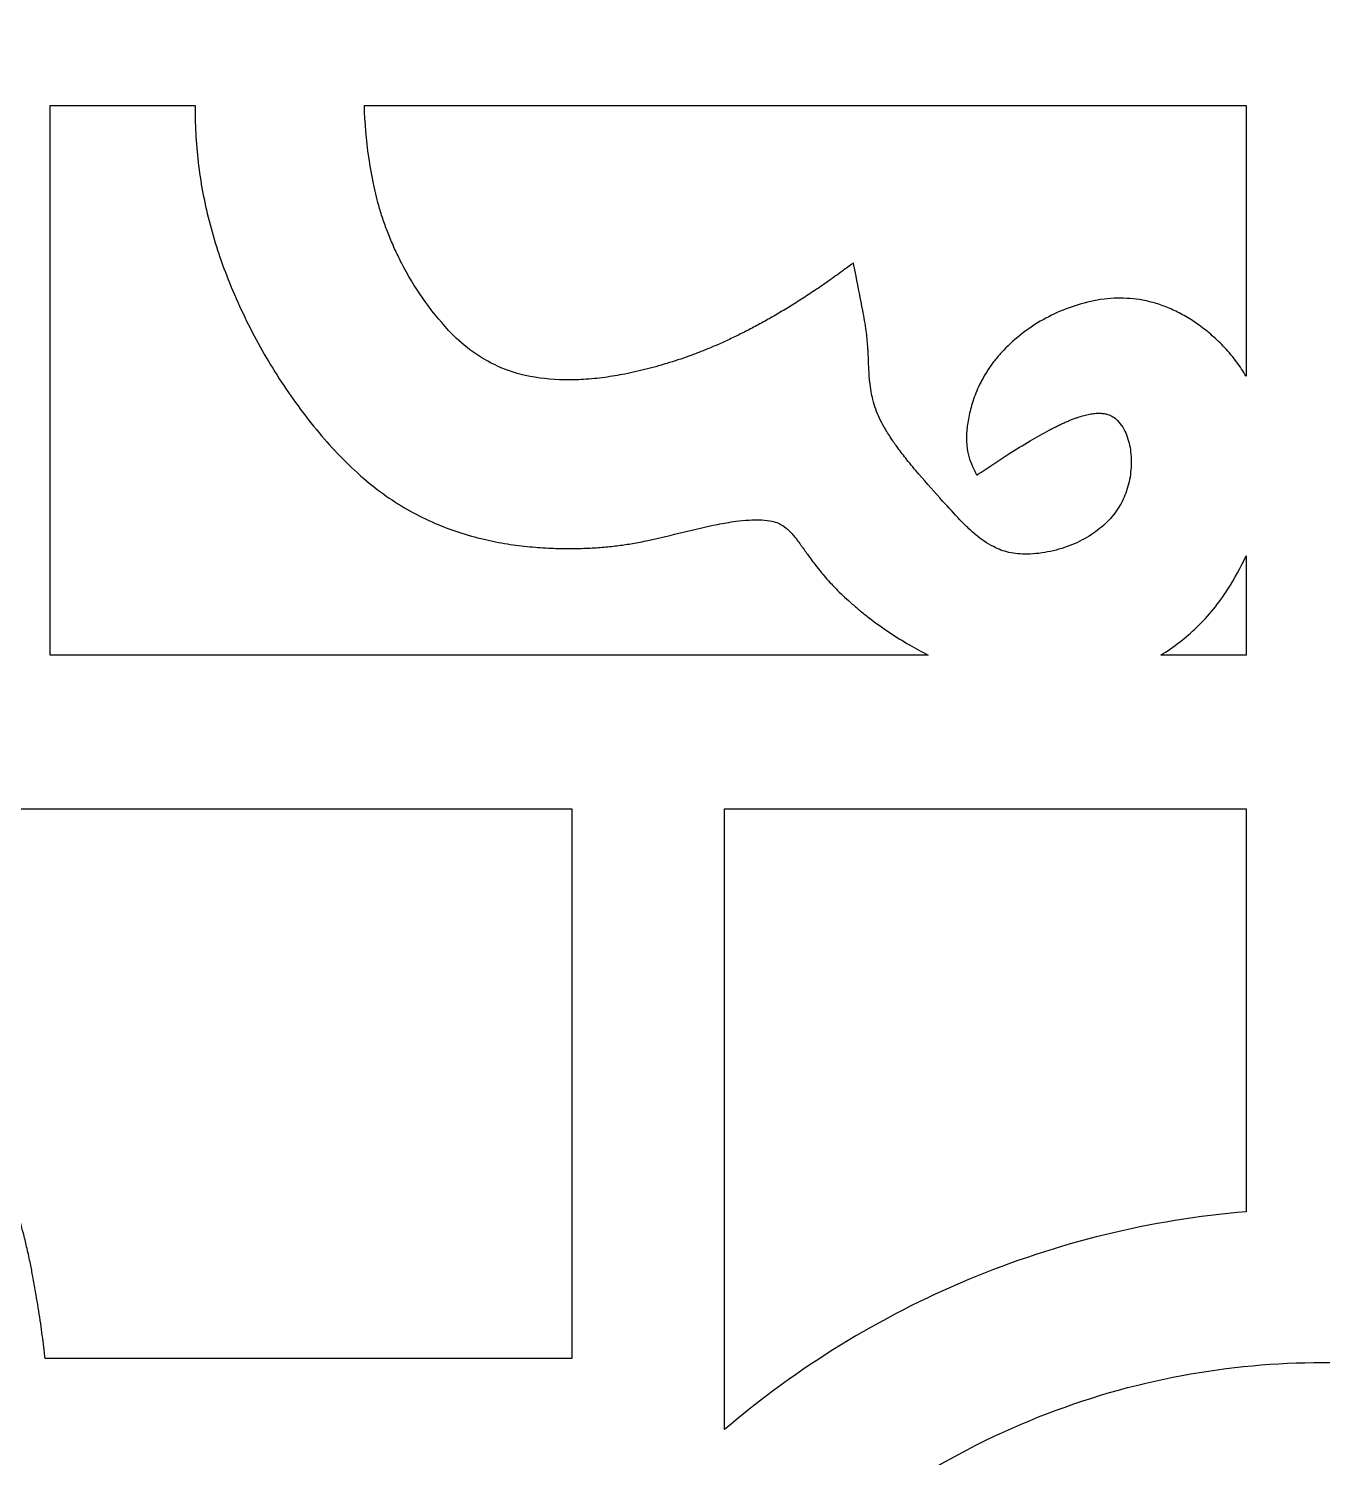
# Model space of a CAD drawing. Header units: centimetres. Extents: x -19.6 to -12.8, y -9 to 9.
# Drawn here: x -18.203 to -16.196, y -2.217 to 0 of the extents above; entities that cross this region are included whole.
import ezdxf

# ---------------------------------------------------------------- set-up
doc = ezdxf.new("R2010")
doc.units = ezdxf.units.CM
doc.header["$MEASUREMENT"] = 0
doc.layers.add('layer 1', color=7, linetype='Continuous')

msp = doc.modelspace()

# ---------------------------------------------------------------- linework, layer by layer
at = {"layer": 'layer 1', "color": 250, "lineweight": 30}
for points, knots in [([(-12.83818, 9.00077), (-12.83818, 3.00045), (-12.83818, -2.99988), (-12.83818, -9.00021), (-12.83818, -9.00021), (-15.07649, -9.00021), (-17.31483, -9.00021), (-19.55315, -9.00021), (-19.55315, -9.00021), (-19.55315, -2.99988), (-19.55315, 3.00045), (-19.55315, 9.00077), (-19.55315, 9.00077), (-17.31483, 9.00077), (-15.07649, 9.00077), (-12.83818, 9.00077)], [0, 0, 0, 0, 0.2, 0.2, 0.2, 0.2, 0.4, 0.4, 0.4, 0.4, 0.6, 0.6, 0.6, 0.6, 1, 1, 1, 1]), ([(-18.69062, -1.53242), (-18.6856, -1.53084), (-18.68049, -1.52942), (-18.67539, -1.52817), (-18.67539, -1.52817), (-18.6675, -1.52625), (-18.65953, -1.52474), (-18.6515, -1.52365), (-18.6515, -1.52365), (-18.64343, -1.52254), (-18.63532, -1.52185), (-18.62719, -1.52158), (-18.62719, -1.52158), (-18.61359, -1.52113), (-18.60001, -1.5218), (-18.58655, -1.52357), (-18.58655, -1.52357), (-18.56915, -1.52584), (-18.55189, -1.52919), (-18.53486, -1.53361), (-18.53486, -1.53361), (-18.49997, -1.54265), (-18.46606, -1.55505), (-18.43353, -1.57067), (-18.43353, -1.57067), (-18.40628, -1.58377), (-18.38072, -1.59998), (-18.35722, -1.61908), (-18.35722, -1.61908), (-18.33306, -1.63871), (-18.31162, -1.66134), (-18.29328, -1.68656), (-18.29328, -1.68656), (-18.27251, -1.71513), (-18.25507, -1.74585), (-18.24123, -1.7784), (-18.24123, -1.7784), (-18.23537, -1.79215), (-18.23005, -1.80614), (-18.22539, -1.82032), (-18.22539, -1.82032), (-18.21983, -1.83706), (-18.2149, -1.85399), (-18.21054, -1.87107), (-18.21054, -1.87107), (-18.2087, -1.87821), (-18.207, -1.88537), (-18.20535, -1.89255), (-18.20535, -1.89255), (-18.20353, -1.90051), (-18.20179, -1.90852), (-18.20016, -1.91653), (-18.20016, -1.91653), (-18.19881, -1.92309), (-18.19754, -1.92967), (-18.19629, -1.93626), (-18.19629, -1.93626), (-18.19481, -1.94406), (-18.19342, -1.95185), (-18.19208, -1.95966), (-18.19208, -1.95966), (-18.18991, -1.97292), (-18.18778, -1.98618), (-18.18564, -1.99942), (-18.18564, -1.99942), (-18.18467, -2.00579), (-18.18375, -2.01214), (-18.18287, -2.01852), (-18.18287, -2.01852), (-18.18205, -2.02451), (-18.18127, -2.03052), (-18.18052, -2.03656), (-18.18052, -2.03656), (-18.17977, -2.0424), (-18.1791, -2.04823), (-18.17843, -2.05409), (-18.17843, -2.05409), (-18.17811, -2.05712), (-18.17778, -2.06017), (-18.17747, -2.06321), (-18.17747, -2.06321), (-17.90507, -2.06321), (-17.63272, -2.06321), (-17.36035, -2.06321), (-17.36035, -2.06321), (-17.36035, -1.77897), (-17.36035, -1.49473), (-17.36035, -1.21048), (-17.36035, -1.21048), (-17.70463, -1.21048), (-18.04893, -1.21048), (-18.39319, -1.21048), (-18.39319, -1.21048), (-18.39746, -1.21048), (-18.40169, -1.21048), (-18.40591, -1.21048), (-18.40591, -1.21048), (-18.40611, -1.21048), (-18.4063, -1.21048), (-18.40651, -1.21048), (-18.40651, -1.21048), (-18.40651, -1.21029), (-18.40651, -1.21008), (-18.40651, -1.20989), (-18.40651, -1.20989), (-18.40651, -1.20562), (-18.40651, -1.20137), (-18.40651, -1.1971), (-18.40651, -1.1971), (-18.40651, -1.18338), (-18.40651, -1.16965), (-18.40651, -1.15594), (-18.40651, -1.15594), (-18.40651, -1.09902), (-18.40651, -1.04209), (-18.40651, -0.98518), (-18.40651, -0.98518), (-18.40651, -0.69647), (-18.40651, -0.40776), (-18.40651, -0.11905), (-18.40651, -0.11905), (-18.67621, -0.11905), (-18.94589, -0.11905), (-19.21557, -0.11905), (-19.21557, -0.11905), (-19.21557, -0.41803), (-19.21557, -0.71703), (-19.21557, -1.01601), (-19.21557, -1.01601), (-19.21331, -1.01627), (-19.21106, -1.01651), (-19.20879, -1.01676), (-19.20879, -1.01676), (-19.20298, -1.01741), (-19.19718, -1.01812), (-19.19137, -1.01886), (-19.19137, -1.01886), (-19.18541, -1.0196), (-19.17942, -1.02042), (-19.17345, -1.02124), (-19.17345, -1.02124), (-19.16717, -1.02212), (-19.16093, -1.02302), (-19.15466, -1.02399), (-19.15466, -1.02399), (-19.14148, -1.02613), (-19.12832, -1.02831), (-19.11515, -1.03045), (-19.11515, -1.03045), (-19.10734, -1.03182), (-19.09957, -1.03324), (-19.09177, -1.03473), (-19.09177, -1.03473), (-19.08522, -1.03597), (-19.07866, -1.03728), (-19.07216, -1.03863), (-19.07216, -1.03863), (-19.06418, -1.04028), (-19.05627, -1.04201), (-19.04834, -1.04385), (-19.04834, -1.04385), (-19.0412, -1.0455), (-19.0341, -1.04725), (-19.02701, -1.04907), (-19.02701, -1.04907), (-19.01004, -1.05347), (-18.99321, -1.05846), (-18.9766, -1.06403), (-18.9766, -1.06403), (-18.96249, -1.06875), (-18.94862, -1.07407), (-18.93496, -1.07997), (-18.93496, -1.07997), (-18.90264, -1.09392), (-18.8721, -1.11147), (-18.84372, -1.13238), (-18.84372, -1.13238), (-18.81868, -1.15085), (-18.79623, -1.17242), (-18.77669, -1.19677), (-18.77669, -1.19677), (-18.75775, -1.22043), (-18.74164, -1.24615), (-18.72863, -1.2736), (-18.72863, -1.2736), (-18.71309, -1.30636), (-18.70079, -1.34046), (-18.69181, -1.3756), (-18.69181, -1.3756), (-18.68745, -1.39273), (-18.6841, -1.41009), (-18.68185, -1.42764), (-18.68185, -1.42764), (-18.68009, -1.44121), (-18.67942, -1.45487), (-18.67988, -1.46855), (-18.67988, -1.46855), (-18.68013, -1.47673), (-18.6808, -1.4849), (-18.68191, -1.49301), (-18.68191, -1.49301), (-18.683, -1.5011), (-18.68451, -1.50912), (-18.6864, -1.51706), (-18.6864, -1.51706), (-18.68765, -1.52223), (-18.68905, -1.52735), (-18.69062, -1.53242)], [0, 0, 0, 0, 0.0188679, 0.0188679, 0.0188679, 0.0188679, 0.0377358, 0.0377358, 0.0377358, 0.0377358, 0.0566038, 0.0566038, 0.0566038, 0.0566038, 0.0754717, 0.0754717, 0.0754717, 0.0754717, 0.0943396, 0.0943396, 0.0943396, 0.0943396, 0.1132075, 0.1132075, 0.1132075, 0.1132075, 0.1320755, 0.1320755, 0.1320755, 0.1320755, 0.1509434, 0.1509434, 0.1509434, 0.1509434, 0.1698113, 0.1698113, 0.1698113, 0.1698113, 0.1886792, 0.1886792, 0.1886792, 0.1886792, 0.2075472, 0.2075472, 0.2075472, 0.2075472, 0.2264151, 0.2264151, 0.2264151, 0.2264151, 0.245283, 0.245283, 0.245283, 0.245283, 0.2641509, 0.2641509, 0.2641509, 0.2641509, 0.2830189, 0.2830189, 0.2830189, 0.2830189, 0.3018868, 0.3018868, 0.3018868, 0.3018868, 0.3207547, 0.3207547, 0.3207547, 0.3207547, 0.3396226, 0.3396226, 0.3396226, 0.3396226, 0.3584906, 0.3584906, 0.3584906, 0.3584906, 0.3773585, 0.3773585, 0.3773585, 0.3773585, 0.3962264, 0.3962264, 0.3962264, 0.3962264, 0.4150943, 0.4150943, 0.4150943, 0.4150943, 0.4339623, 0.4339623, 0.4339623, 0.4339623, 0.4528302, 0.4528302, 0.4528302, 0.4528302, 0.4716981, 0.4716981, 0.4716981, 0.4716981, 0.490566, 0.490566, 0.490566, 0.490566, 0.509434, 0.509434, 0.509434, 0.509434, 0.5283019, 0.5283019, 0.5283019, 0.5283019, 0.5471698, 0.5471698, 0.5471698, 0.5471698, 0.5660377, 0.5660377, 0.5660377, 0.5660377, 0.5849057, 0.5849057, 0.5849057, 0.5849057, 0.6037736, 0.6037736, 0.6037736, 0.6037736, 0.6226415, 0.6226415, 0.6226415, 0.6226415, 0.6415094, 0.6415094, 0.6415094, 0.6415094, 0.6603774, 0.6603774, 0.6603774, 0.6603774, 0.6792453, 0.6792453, 0.6792453, 0.6792453, 0.6981132, 0.6981132, 0.6981132, 0.6981132, 0.7169811, 0.7169811, 0.7169811, 0.7169811, 0.7358491, 0.7358491, 0.7358491, 0.7358491, 0.754717, 0.754717, 0.754717, 0.754717, 0.7735849, 0.7735849, 0.7735849, 0.7735849, 0.7924528, 0.7924528, 0.7924528, 0.7924528, 0.8113208, 0.8113208, 0.8113208, 0.8113208, 0.8301887, 0.8301887, 0.8301887, 0.8301887, 0.8490566, 0.8490566, 0.8490566, 0.8490566, 0.8679245, 0.8679245, 0.8679245, 0.8679245, 0.8867925, 0.8867925, 0.8867925, 0.8867925, 0.9056604, 0.9056604, 0.9056604, 0.9056604, 0.9245283, 0.9245283, 0.9245283, 0.9245283, 0.9433962, 0.9433962, 0.9433962, 0.9433962, 0.9622642, 0.9622642, 0.9622642, 0.9622642, 1, 1, 1, 1]), ([(-16.80737, -0.9718), (-16.8171, -0.96687), (-16.8267, -0.96166), (-16.83615, -0.95618), (-16.83615, -0.95618), (-16.84699, -0.94987), (-16.85763, -0.94323), (-16.86807, -0.93623), (-16.86807, -0.93623), (-16.87844, -0.92928), (-16.88859, -0.922), (-16.89849, -0.9144), (-16.89849, -0.9144), (-16.90314, -0.91086), (-16.90768, -0.90724), (-16.9122, -0.90357), (-16.9122, -0.90357), (-16.91652, -0.90002), (-16.92079, -0.89642), (-16.92501, -0.89273), (-16.92501, -0.89273), (-16.92906, -0.8892), (-16.9331, -0.88558), (-16.93704, -0.88188), (-16.93704, -0.88188), (-16.94068, -0.87849), (-16.94429, -0.87502), (-16.94783, -0.87147), (-16.94783, -0.87147), (-16.95106, -0.86823), (-16.95425, -0.8649), (-16.9574, -0.86152), (-16.9574, -0.86152), (-16.96057, -0.85814), (-16.96362, -0.85472), (-16.96664, -0.85125), (-16.96664, -0.85125), (-16.9692, -0.84829), (-16.97173, -0.84528), (-16.97422, -0.84225), (-16.97422, -0.84225), (-16.97683, -0.83903), (-16.97942, -0.83578), (-16.98196, -0.83247), (-16.98196, -0.83247), (-16.98386, -0.83002), (-16.98574, -0.82755), (-16.98759, -0.82507), (-16.98759, -0.82507), (-16.98995, -0.82189), (-16.99228, -0.81869), (-16.99459, -0.8155), (-16.99459, -0.8155), (-16.99814, -0.81052), (-17.00172, -0.80555), (-17.00529, -0.80058), (-17.00529, -0.80058), (-17.00713, -0.79802), (-17.00903, -0.79547), (-17.01094, -0.79296), (-17.01094, -0.79296), (-17.01216, -0.79135), (-17.01341, -0.78973), (-17.01468, -0.78815), (-17.01468, -0.78815), (-17.01627, -0.78623), (-17.01791, -0.78431), (-17.01958, -0.78246), (-17.01958, -0.78246), (-17.02084, -0.78106), (-17.02216, -0.77971), (-17.02351, -0.7784), (-17.02351, -0.7784), (-17.02641, -0.77559), (-17.02958, -0.77308), (-17.03296, -0.77089), (-17.03296, -0.77089), (-17.03582, -0.76905), (-17.0389, -0.76753), (-17.04207, -0.76636), (-17.04207, -0.76636), (-17.04557, -0.76508), (-17.04913, -0.76413), (-17.05282, -0.76353), (-17.05282, -0.76353), (-17.05835, -0.76263), (-17.06392, -0.76208), (-17.06954, -0.76195), (-17.06954, -0.76195), (-17.07467, -0.76181), (-17.0798, -0.76191), (-17.08493, -0.76225), (-17.08493, -0.76225), (-17.0919, -0.76268), (-17.09887, -0.76337), (-17.10581, -0.7643), (-17.10581, -0.7643), (-17.11531, -0.76557), (-17.12471, -0.76716), (-17.13408, -0.7691), (-17.13408, -0.7691), (-17.15189, -0.77275), (-17.16963, -0.77676), (-17.1873, -0.78111), (-17.1873, -0.78111), (-17.20554, -0.78559), (-17.2238, -0.78987), (-17.24212, -0.79397), (-17.24212, -0.79397), (-17.25005, -0.79573), (-17.25803, -0.7973), (-17.26603, -0.79867), (-17.26603, -0.79867), (-17.26959, -0.79929), (-17.27318, -0.79985), (-17.27679, -0.8004), (-17.27679, -0.8004), (-17.28029, -0.80093), (-17.28384, -0.80141), (-17.28734, -0.80187), (-17.28734, -0.80187), (-17.29111, -0.80236), (-17.29488, -0.80282), (-17.29868, -0.80323), (-17.29868, -0.80323), (-17.30251, -0.80364), (-17.30634, -0.804), (-17.31017, -0.80434), (-17.31017, -0.80434), (-17.31422, -0.80469), (-17.31829, -0.80499), (-17.32235, -0.80525), (-17.32235, -0.80525), (-17.32655, -0.80552), (-17.3308, -0.80576), (-17.33501, -0.80593), (-17.33501, -0.80593), (-17.33943, -0.80613), (-17.34382, -0.80627), (-17.34828, -0.80636), (-17.34828, -0.80636), (-17.35293, -0.80646), (-17.3576, -0.80653), (-17.36229, -0.80653), (-17.36229, -0.80653), (-17.36742, -0.80655), (-17.37256, -0.80652), (-17.37769, -0.80642), (-17.37769, -0.80642), (-17.38258, -0.80634), (-17.38751, -0.80618), (-17.39242, -0.80597), (-17.39242, -0.80597), (-17.39797, -0.80574), (-17.40353, -0.80544), (-17.40906, -0.80506), (-17.40906, -0.80506), (-17.41443, -0.80471), (-17.41976, -0.80427), (-17.42513, -0.80376), (-17.42513, -0.80376), (-17.43104, -0.8032), (-17.43694, -0.80255), (-17.44285, -0.80179), (-17.44285, -0.80179), (-17.44854, -0.80109), (-17.45425, -0.80027), (-17.45994, -0.79936), (-17.45994, -0.79936), (-17.46616, -0.79837), (-17.47231, -0.79727), (-17.47847, -0.79606), (-17.47847, -0.79606), (-17.48445, -0.79488), (-17.49044, -0.7936), (-17.49639, -0.7922), (-17.49639, -0.7922), (-17.50959, -0.7891), (-17.52265, -0.78543), (-17.53555, -0.78122), (-17.53555, -0.78122), (-17.5479, -0.77717), (-17.56011, -0.77256), (-17.57205, -0.76745), (-17.57205, -0.76745), (-17.58551, -0.76167), (-17.59865, -0.75521), (-17.61144, -0.74808), (-17.61144, -0.74808), (-17.62404, -0.74105), (-17.63627, -0.73337), (-17.64803, -0.72507), (-17.64803, -0.72507), (-17.66014, -0.71654), (-17.67182, -0.7074), (-17.68301, -0.69772), (-17.68301, -0.69772), (-17.69582, -0.68663), (-17.70814, -0.67501), (-17.71994, -0.66285), (-17.71994, -0.66285), (-17.73116, -0.65129), (-17.74197, -0.63933), (-17.7523, -0.62699), (-17.7523, -0.62699), (-17.76366, -0.61345), (-17.77454, -0.59955), (-17.78495, -0.5853), (-17.78495, -0.5853), (-17.80515, -0.55771), (-17.8237, -0.52894), (-17.84054, -0.49917), (-17.84054, -0.49917), (-17.85751, -0.4692), (-17.87275, -0.43828), (-17.88617, -0.40652), (-17.88617, -0.40652), (-17.89262, -0.39128), (-17.8986, -0.37584), (-17.9041, -0.36023), (-17.9041, -0.36023), (-17.90933, -0.34538), (-17.91409, -0.33034), (-17.91838, -0.3152), (-17.91838, -0.3152), (-17.92263, -0.3001), (-17.92638, -0.28487), (-17.92963, -0.26953), (-17.92963, -0.26953), (-17.93283, -0.25442), (-17.93552, -0.23919), (-17.93771, -0.22389), (-17.93771, -0.22389), (-17.94197, -0.19413), (-17.94428, -0.16415), (-17.94463, -0.13408), (-17.94463, -0.13408), (-17.94467, -0.12907), (-17.9447, -0.12407), (-17.94466, -0.11905), (-17.94466, -0.11905), (-18.01957, -0.11905), (-18.09449, -0.11905), (-18.16942, -0.11905), (-18.16942, -0.11905), (-18.16942, -0.4033), (-18.16942, -0.68755), (-18.16942, -0.9718), (-18.16942, -0.9718), (-17.71541, -0.9718), (-17.26137, -0.9718), (-16.80737, -0.9718)], [0, 0, 0, 0, 0.015625, 0.015625, 0.015625, 0.015625, 0.03125, 0.03125, 0.03125, 0.03125, 0.046875, 0.046875, 0.046875, 0.046875, 0.0625, 0.0625, 0.0625, 0.0625, 0.078125, 0.078125, 0.078125, 0.078125, 0.09375, 0.09375, 0.09375, 0.09375, 0.109375, 0.109375, 0.109375, 0.109375, 0.125, 0.125, 0.125, 0.125, 0.140625, 0.140625, 0.140625, 0.140625, 0.15625, 0.15625, 0.15625, 0.15625, 0.171875, 0.171875, 0.171875, 0.171875, 0.1875, 0.1875, 0.1875, 0.1875, 0.203125, 0.203125, 0.203125, 0.203125, 0.21875, 0.21875, 0.21875, 0.21875, 0.234375, 0.234375, 0.234375, 0.234375, 0.25, 0.25, 0.25, 0.25, 0.265625, 0.265625, 0.265625, 0.265625, 0.28125, 0.28125, 0.28125, 0.28125, 0.296875, 0.296875, 0.296875, 0.296875, 0.3125, 0.3125, 0.3125, 0.3125, 0.328125, 0.328125, 0.328125, 0.328125, 0.34375, 0.34375, 0.34375, 0.34375, 0.359375, 0.359375, 0.359375, 0.359375, 0.375, 0.375, 0.375, 0.375, 0.390625, 0.390625, 0.390625, 0.390625, 0.40625, 0.40625, 0.40625, 0.40625, 0.421875, 0.421875, 0.421875, 0.421875, 0.4375, 0.4375, 0.4375, 0.4375, 0.453125, 0.453125, 0.453125, 0.453125, 0.46875, 0.46875, 0.46875, 0.46875, 0.484375, 0.484375, 0.484375, 0.484375, 0.5, 0.5, 0.5, 0.5, 0.515625, 0.515625, 0.515625, 0.515625, 0.53125, 0.53125, 0.53125, 0.53125, 0.546875, 0.546875, 0.546875, 0.546875, 0.5625, 0.5625, 0.5625, 0.5625, 0.578125, 0.578125, 0.578125, 0.578125, 0.59375, 0.59375, 0.59375, 0.59375, 0.609375, 0.609375, 0.609375, 0.609375, 0.625, 0.625, 0.625, 0.625, 0.640625, 0.640625, 0.640625, 0.640625, 0.65625, 0.65625, 0.65625, 0.65625, 0.671875, 0.671875, 0.671875, 0.671875, 0.6875, 0.6875, 0.6875, 0.6875, 0.703125, 0.703125, 0.703125, 0.703125, 0.71875, 0.71875, 0.71875, 0.71875, 0.734375, 0.734375, 0.734375, 0.734375, 0.75, 0.75, 0.75, 0.75, 0.765625, 0.765625, 0.765625, 0.765625, 0.78125, 0.78125, 0.78125, 0.78125, 0.796875, 0.796875, 0.796875, 0.796875, 0.8125, 0.8125, 0.8125, 0.8125, 0.828125, 0.828125, 0.828125, 0.828125, 0.84375, 0.84375, 0.84375, 0.84375, 0.859375, 0.859375, 0.859375, 0.859375, 0.875, 0.875, 0.875, 0.875, 0.890625, 0.890625, 0.890625, 0.890625, 0.90625, 0.90625, 0.90625, 0.90625, 0.921875, 0.921875, 0.921875, 0.921875, 0.9375, 0.9375, 0.9375, 0.9375, 0.953125, 0.953125, 0.953125, 0.953125, 0.96875, 0.96875, 0.96875, 0.96875, 1, 1, 1, 1]), ([(-16.78447, -0.73333), (-16.77569, -0.74288), (-16.76689, -0.75242), (-16.7581, -0.76198), (-16.7581, -0.76198), (-16.75357, -0.76667), (-16.74893, -0.77127), (-16.74418, -0.77576), (-16.74418, -0.77576), (-16.74071, -0.77904), (-16.73714, -0.78222), (-16.73349, -0.78527), (-16.73349, -0.78527), (-16.72502, -0.79235), (-16.7158, -0.79847), (-16.70605, -0.80361), (-16.70605, -0.80361), (-16.69847, -0.80759), (-16.69047, -0.81053), (-16.68213, -0.81242), (-16.68213, -0.81242), (-16.67285, -0.8145), (-16.66333, -0.81546), (-16.65381, -0.81526), (-16.65381, -0.81526), (-16.64159, -0.81501), (-16.62943, -0.81356), (-16.61748, -0.81093), (-16.61748, -0.81093), (-16.60579, -0.80838), (-16.59439, -0.80479), (-16.58333, -0.80025), (-16.58333, -0.80025), (-16.57309, -0.79606), (-16.56332, -0.79095), (-16.55402, -0.78493), (-16.55402, -0.78493), (-16.54518, -0.77922), (-16.53701, -0.77259), (-16.52957, -0.76513), (-16.52957, -0.76513), (-16.52276, -0.75831), (-16.51677, -0.75077), (-16.51167, -0.74258), (-16.51167, -0.74258), (-16.50669, -0.73455), (-16.50261, -0.72599), (-16.49958, -0.71703), (-16.49958, -0.71703), (-16.49639, -0.70768), (-16.49425, -0.69803), (-16.4932, -0.68821), (-16.4932, -0.68821), (-16.49205, -0.67757), (-16.49205, -0.66686), (-16.49324, -0.65622), (-16.49324, -0.65622), (-16.4942, -0.64733), (-16.4963, -0.63864), (-16.49948, -0.63027), (-16.49948, -0.63027), (-16.50266, -0.6219), (-16.50744, -0.61433), (-16.51358, -0.60786), (-16.51358, -0.60786), (-16.51783, -0.6034), (-16.52305, -0.60017), (-16.5289, -0.59839), (-16.5289, -0.59839), (-16.5306, -0.59787), (-16.53235, -0.59746), (-16.53409, -0.59718), (-16.53409, -0.59718), (-16.53613, -0.59685), (-16.53822, -0.59665), (-16.54028, -0.59657), (-16.54028, -0.59657), (-16.54247, -0.59649), (-16.54466, -0.59654), (-16.54684, -0.5967), (-16.54684, -0.5967), (-16.5495, -0.5969), (-16.55221, -0.59723), (-16.55488, -0.59769), (-16.55488, -0.59769), (-16.55762, -0.59814), (-16.56034, -0.59872), (-16.56303, -0.59939), (-16.56303, -0.59939), (-16.56637, -0.60022), (-16.56969, -0.60119), (-16.57296, -0.60225), (-16.57296, -0.60225), (-16.57462, -0.60279), (-16.57625, -0.60333), (-16.5779, -0.60392), (-16.5779, -0.60392), (-16.57972, -0.60457), (-16.58154, -0.60525), (-16.58335, -0.60594), (-16.58335, -0.60594), (-16.58516, -0.60663), (-16.58694, -0.60734), (-16.58875, -0.60809), (-16.58875, -0.60809), (-16.59072, -0.60891), (-16.59266, -0.60973), (-16.59463, -0.6106), (-16.59463, -0.6106), (-16.59657, -0.61145), (-16.59853, -0.61233), (-16.60047, -0.61323), (-16.60047, -0.61323), (-16.6026, -0.61421), (-16.6047, -0.61521), (-16.60682, -0.61625), (-16.60682, -0.61625), (-16.60894, -0.61728), (-16.61102, -0.61831), (-16.61311, -0.61936), (-16.61311, -0.61936), (-16.61534, -0.6205), (-16.61756, -0.62164), (-16.61977, -0.6228), (-16.61977, -0.6228), (-16.62954, -0.62829), (-16.63931, -0.63376), (-16.64905, -0.63925), (-16.64905, -0.63925), (-16.66007, -0.64605), (-16.67107, -0.65286), (-16.6821, -0.65967), (-16.6821, -0.65967), (-16.69456, -0.6679), (-16.707, -0.67612), (-16.71944, -0.68434), (-16.71944, -0.68434), (-16.72345, -0.687), (-16.72747, -0.68966), (-16.73152, -0.69232), (-16.73152, -0.69232), (-16.7317, -0.69243), (-16.73189, -0.69257), (-16.73208, -0.69268), (-16.73208, -0.69268), (-16.73217, -0.69247), (-16.73225, -0.69227), (-16.73235, -0.69208), (-16.73235, -0.69208), (-16.73447, -0.68771), (-16.73658, -0.68336), (-16.73868, -0.67899), (-16.73868, -0.67899), (-16.74104, -0.67412), (-16.7429, -0.66905), (-16.7443, -0.6638), (-16.7443, -0.6638), (-16.74582, -0.65811), (-16.74683, -0.65231), (-16.74736, -0.64644), (-16.74736, -0.64644), (-16.74764, -0.64336), (-16.7478, -0.64027), (-16.74784, -0.63718), (-16.74784, -0.63718), (-16.74787, -0.63383), (-16.7478, -0.63048), (-16.74763, -0.62712), (-16.74763, -0.62712), (-16.74741, -0.6237), (-16.7471, -0.62029), (-16.74669, -0.61687), (-16.74669, -0.61687), (-16.74622, -0.61311), (-16.74566, -0.60936), (-16.74496, -0.60563), (-16.74496, -0.60563), (-16.74423, -0.60157), (-16.74337, -0.59752), (-16.74239, -0.59352), (-16.74239, -0.59352), (-16.74141, -0.58953), (-16.74033, -0.58556), (-16.73911, -0.58163), (-16.73911, -0.58163), (-16.73774, -0.57718), (-16.73623, -0.57279), (-16.73458, -0.56845), (-16.73458, -0.56845), (-16.73293, -0.56413), (-16.73114, -0.55988), (-16.72918, -0.55569), (-16.72918, -0.55569), (-16.7249, -0.54638), (-16.71991, -0.53743), (-16.71427, -0.52886), (-16.71427, -0.52886), (-16.71122, -0.52419), (-16.70794, -0.51964), (-16.70449, -0.51525), (-16.70449, -0.51525), (-16.70099, -0.51077), (-16.69731, -0.50645), (-16.69345, -0.50229), (-16.69345, -0.50229), (-16.67589, -0.48323), (-16.65571, -0.467), (-16.63337, -0.45394), (-16.63337, -0.45394), (-16.61052, -0.44055), (-16.586, -0.43061), (-16.5603, -0.42432), (-16.5603, -0.42432), (-16.54671, -0.421), (-16.53283, -0.41897), (-16.51886, -0.41827), (-16.51886, -0.41827), (-16.50576, -0.41763), (-16.49265, -0.41833), (-16.47967, -0.42035), (-16.47967, -0.42035), (-16.47271, -0.42145), (-16.46581, -0.42293), (-16.45901, -0.42477), (-16.45901, -0.42477), (-16.45203, -0.42667), (-16.44516, -0.42894), (-16.43841, -0.43157), (-16.43841, -0.43157), (-16.43145, -0.43431), (-16.42458, -0.4374), (-16.41795, -0.44083), (-16.41795, -0.44083), (-16.41082, -0.44452), (-16.40393, -0.44854), (-16.39722, -0.45289), (-16.39722, -0.45289), (-16.39002, -0.45754), (-16.38312, -0.46254), (-16.37642, -0.46788), (-16.37642, -0.46788), (-16.36964, -0.47327), (-16.36315, -0.479), (-16.35692, -0.48504), (-16.35692, -0.48504), (-16.35014, -0.49161), (-16.3437, -0.49855), (-16.33763, -0.50582), (-16.33763, -0.50582), (-16.3317, -0.51296), (-16.32613, -0.5204), (-16.321, -0.52815), (-16.321, -0.52815), (-16.31864, -0.5317), (-16.31639, -0.53532), (-16.31421, -0.53898), (-16.31421, -0.53898), (-16.31421, -0.39902), (-16.31421, -0.25903), (-16.31421, -0.11905), (-16.31421, -0.11905), (-16.77017, -0.11905), (-17.22613, -0.11905), (-17.68209, -0.11905), (-17.68209, -0.11905), (-17.68122, -0.14591), (-17.67891, -0.17269), (-17.67511, -0.19931), (-17.67511, -0.19931), (-17.67304, -0.21389), (-17.6705, -0.22838), (-17.66746, -0.24278), (-17.66746, -0.24278), (-17.66493, -0.25485), (-17.66193, -0.2668), (-17.65845, -0.27864), (-17.65845, -0.27864), (-17.65641, -0.2856), (-17.65422, -0.29251), (-17.65183, -0.2994), (-17.65183, -0.2994), (-17.64946, -0.30626), (-17.64692, -0.3131), (-17.64424, -0.31985), (-17.64424, -0.31985), (-17.64135, -0.32709), (-17.63828, -0.33424), (-17.63504, -0.34132), (-17.63504, -0.34132), (-17.63165, -0.34873), (-17.6281, -0.35606), (-17.62439, -0.3633), (-17.62439, -0.3633), (-17.60477, -0.40138), (-17.58032, -0.4365), (-17.55143, -0.46803), (-17.55143, -0.46803), (-17.53119, -0.49011), (-17.50725, -0.50803), (-17.48039, -0.52116), (-17.48039, -0.52116), (-17.46516, -0.52859), (-17.44913, -0.53418), (-17.43259, -0.53781), (-17.43259, -0.53781), (-17.41252, -0.54221), (-17.3921, -0.5446), (-17.37154, -0.54492), (-17.37154, -0.54492), (-17.36171, -0.54507), (-17.35192, -0.54485), (-17.34212, -0.54421), (-17.34212, -0.54421), (-17.33107, -0.54351), (-17.32008, -0.54242), (-17.3091, -0.54093), (-17.3091, -0.54093), (-17.29858, -0.53951), (-17.28812, -0.53778), (-17.27771, -0.53571), (-17.27771, -0.53571), (-17.26604, -0.53341), (-17.25446, -0.53079), (-17.24295, -0.52785), (-17.24295, -0.52785), (-17.23135, -0.52489), (-17.21985, -0.52164), (-17.20844, -0.51808), (-17.20844, -0.51808), (-17.19692, -0.5145), (-17.18548, -0.51061), (-17.17415, -0.50644), (-17.17415, -0.50644), (-17.16821, -0.50424), (-17.16228, -0.50199), (-17.15643, -0.49963), (-17.15643, -0.49963), (-17.15041, -0.49723), (-17.14444, -0.49476), (-17.13848, -0.4922), (-17.13848, -0.4922), (-17.1324, -0.48958), (-17.12633, -0.48689), (-17.12032, -0.48411), (-17.12032, -0.48411), (-17.11409, -0.48125), (-17.10792, -0.47831), (-17.10175, -0.47529), (-17.10175, -0.47529), (-17.09547, -0.4722), (-17.0892, -0.46903), (-17.083, -0.46578), (-17.083, -0.46578), (-17.07653, -0.46241), (-17.0701, -0.45897), (-17.06374, -0.45544), (-17.06374, -0.45544), (-17.0572, -0.45183), (-17.05071, -0.44815), (-17.04431, -0.44442), (-17.04431, -0.44442), (-17.03755, -0.44046), (-17.03084, -0.43647), (-17.02422, -0.43238), (-17.02422, -0.43238), (-17.01741, -0.42823), (-17.01069, -0.424), (-17.00398, -0.41968), (-17.00398, -0.41968), (-16.99694, -0.41516), (-16.98995, -0.41057), (-16.98301, -0.40589), (-16.98301, -0.40589), (-16.97592, -0.40113), (-16.9689, -0.3963), (-16.96193, -0.39143), (-16.96193, -0.39143), (-16.95454, -0.38624), (-16.94721, -0.38099), (-16.93994, -0.37569), (-16.93994, -0.37569), (-16.93456, -0.3718), (-16.92923, -0.36788), (-16.92388, -0.36398), (-16.92388, -0.36398), (-16.92362, -0.36381), (-16.92337, -0.36361), (-16.92311, -0.36344), (-16.92311, -0.36344), (-16.92307, -0.36374), (-16.923, -0.36405), (-16.92294, -0.36435), (-16.92294, -0.36435), (-16.92165, -0.37088), (-16.92038, -0.37741), (-16.91909, -0.38394), (-16.91909, -0.38394), (-16.91563, -0.4016), (-16.91214, -0.41927), (-16.90869, -0.43693), (-16.90869, -0.43693), (-16.90672, -0.44756), (-16.90499, -0.45821), (-16.9035, -0.46892), (-16.9035, -0.46892), (-16.90243, -0.47677), (-16.9016, -0.48464), (-16.90105, -0.49255), (-16.90105, -0.49255), (-16.90088, -0.49483), (-16.90073, -0.49715), (-16.90062, -0.49944), (-16.90062, -0.49944), (-16.9003, -0.50645), (-16.89997, -0.51346), (-16.89969, -0.52048), (-16.89969, -0.52048), (-16.89948, -0.52617), (-16.89919, -0.53186), (-16.89881, -0.53753), (-16.89881, -0.53753), (-16.89859, -0.541), (-16.89831, -0.54444), (-16.89793, -0.5479), (-16.89793, -0.5479), (-16.89741, -0.55287), (-16.89672, -0.55783), (-16.89586, -0.56277), (-16.89586, -0.56277), (-16.89511, -0.56704), (-16.89421, -0.57127), (-16.89314, -0.57548), (-16.89314, -0.57548), (-16.89188, -0.58042), (-16.8904, -0.58529), (-16.88867, -0.5901), (-16.88867, -0.5901), (-16.88696, -0.5949), (-16.88499, -0.59964), (-16.88285, -0.60427), (-16.88285, -0.60427), (-16.88061, -0.60901), (-16.87819, -0.61365), (-16.87556, -0.61818), (-16.87556, -0.61818), (-16.87216, -0.62412), (-16.86856, -0.6299), (-16.86474, -0.63559), (-16.86474, -0.63559), (-16.86138, -0.64064), (-16.85788, -0.64561), (-16.85428, -0.65051), (-16.85428, -0.65051), (-16.84978, -0.65664), (-16.84513, -0.66268), (-16.84038, -0.66863), (-16.84038, -0.66863), (-16.83438, -0.6762), (-16.82819, -0.68364), (-16.82187, -0.69095), (-16.82187, -0.69095), (-16.80956, -0.70521), (-16.79709, -0.71933), (-16.78447, -0.73333)], [0, 0, 0, 0, 0.008547, 0.008547, 0.008547, 0.008547, 0.017094, 0.017094, 0.017094, 0.017094, 0.025641, 0.025641, 0.025641, 0.025641, 0.034188, 0.034188, 0.034188, 0.034188, 0.042735, 0.042735, 0.042735, 0.042735, 0.0512821, 0.0512821, 0.0512821, 0.0512821, 0.0598291, 0.0598291, 0.0598291, 0.0598291, 0.0683761, 0.0683761, 0.0683761, 0.0683761, 0.0769231, 0.0769231, 0.0769231, 0.0769231, 0.0854701, 0.0854701, 0.0854701, 0.0854701, 0.0940171, 0.0940171, 0.0940171, 0.0940171, 0.1025641, 0.1025641, 0.1025641, 0.1025641, 0.1111111, 0.1111111, 0.1111111, 0.1111111, 0.1196581, 0.1196581, 0.1196581, 0.1196581, 0.1282051, 0.1282051, 0.1282051, 0.1282051, 0.1367521, 0.1367521, 0.1367521, 0.1367521, 0.1452991, 0.1452991, 0.1452991, 0.1452991, 0.1538462, 0.1538462, 0.1538462, 0.1538462, 0.1623932, 0.1623932, 0.1623932, 0.1623932, 0.1709402, 0.1709402, 0.1709402, 0.1709402, 0.1794872, 0.1794872, 0.1794872, 0.1794872, 0.1880342, 0.1880342, 0.1880342, 0.1880342, 0.1965812, 0.1965812, 0.1965812, 0.1965812, 0.2051282, 0.2051282, 0.2051282, 0.2051282, 0.2136752, 0.2136752, 0.2136752, 0.2136752, 0.2222222, 0.2222222, 0.2222222, 0.2222222, 0.2307692, 0.2307692, 0.2307692, 0.2307692, 0.2393162, 0.2393162, 0.2393162, 0.2393162, 0.2478632, 0.2478632, 0.2478632, 0.2478632, 0.2564103, 0.2564103, 0.2564103, 0.2564103, 0.2649573, 0.2649573, 0.2649573, 0.2649573, 0.2735043, 0.2735043, 0.2735043, 0.2735043, 0.2820513, 0.2820513, 0.2820513, 0.2820513, 0.2905983, 0.2905983, 0.2905983, 0.2905983, 0.2991453, 0.2991453, 0.2991453, 0.2991453, 0.3076923, 0.3076923, 0.3076923, 0.3076923, 0.3162393, 0.3162393, 0.3162393, 0.3162393, 0.3247863, 0.3247863, 0.3247863, 0.3247863, 0.3333333, 0.3333333, 0.3333333, 0.3333333, 0.3418803, 0.3418803, 0.3418803, 0.3418803, 0.3504274, 0.3504274, 0.3504274, 0.3504274, 0.3589744, 0.3589744, 0.3589744, 0.3589744, 0.3675214, 0.3675214, 0.3675214, 0.3675214, 0.3760684, 0.3760684, 0.3760684, 0.3760684, 0.3846154, 0.3846154, 0.3846154, 0.3846154, 0.3931624, 0.3931624, 0.3931624, 0.3931624, 0.4017094, 0.4017094, 0.4017094, 0.4017094, 0.4102564, 0.4102564, 0.4102564, 0.4102564, 0.4188034, 0.4188034, 0.4188034, 0.4188034, 0.4273504, 0.4273504, 0.4273504, 0.4273504, 0.4358974, 0.4358974, 0.4358974, 0.4358974, 0.4444444, 0.4444444, 0.4444444, 0.4444444, 0.4529915, 0.4529915, 0.4529915, 0.4529915, 0.4615385, 0.4615385, 0.4615385, 0.4615385, 0.4700855, 0.4700855, 0.4700855, 0.4700855, 0.4786325, 0.4786325, 0.4786325, 0.4786325, 0.4871795, 0.4871795, 0.4871795, 0.4871795, 0.4957265, 0.4957265, 0.4957265, 0.4957265, 0.5042735, 0.5042735, 0.5042735, 0.5042735, 0.5128205, 0.5128205, 0.5128205, 0.5128205, 0.5213675, 0.5213675, 0.5213675, 0.5213675, 0.5299145, 0.5299145, 0.5299145, 0.5299145, 0.5384615, 0.5384615, 0.5384615, 0.5384615, 0.5470085, 0.5470085, 0.5470085, 0.5470085, 0.5555556, 0.5555556, 0.5555556, 0.5555556, 0.5641026, 0.5641026, 0.5641026, 0.5641026, 0.5726496, 0.5726496, 0.5726496, 0.5726496, 0.5811966, 0.5811966, 0.5811966, 0.5811966, 0.5897436, 0.5897436, 0.5897436, 0.5897436, 0.5982906, 0.5982906, 0.5982906, 0.5982906, 0.6068376, 0.6068376, 0.6068376, 0.6068376, 0.6153846, 0.6153846, 0.6153846, 0.6153846, 0.6239316, 0.6239316, 0.6239316, 0.6239316, 0.6324786, 0.6324786, 0.6324786, 0.6324786, 0.6410256, 0.6410256, 0.6410256, 0.6410256, 0.6495726, 0.6495726, 0.6495726, 0.6495726, 0.6581197, 0.6581197, 0.6581197, 0.6581197, 0.6666667, 0.6666667, 0.6666667, 0.6666667, 0.6752137, 0.6752137, 0.6752137, 0.6752137, 0.6837607, 0.6837607, 0.6837607, 0.6837607, 0.6923077, 0.6923077, 0.6923077, 0.6923077, 0.7008547, 0.7008547, 0.7008547, 0.7008547, 0.7094017, 0.7094017, 0.7094017, 0.7094017, 0.7179487, 0.7179487, 0.7179487, 0.7179487, 0.7264957, 0.7264957, 0.7264957, 0.7264957, 0.7350427, 0.7350427, 0.7350427, 0.7350427, 0.7435897, 0.7435897, 0.7435897, 0.7435897, 0.7521368, 0.7521368, 0.7521368, 0.7521368, 0.7606838, 0.7606838, 0.7606838, 0.7606838, 0.7692308, 0.7692308, 0.7692308, 0.7692308, 0.7777778, 0.7777778, 0.7777778, 0.7777778, 0.7863248, 0.7863248, 0.7863248, 0.7863248, 0.7948718, 0.7948718, 0.7948718, 0.7948718, 0.8034188, 0.8034188, 0.8034188, 0.8034188, 0.8119658, 0.8119658, 0.8119658, 0.8119658, 0.8205128, 0.8205128, 0.8205128, 0.8205128, 0.8290598, 0.8290598, 0.8290598, 0.8290598, 0.8376068, 0.8376068, 0.8376068, 0.8376068, 0.8461538, 0.8461538, 0.8461538, 0.8461538, 0.8547009, 0.8547009, 0.8547009, 0.8547009, 0.8632479, 0.8632479, 0.8632479, 0.8632479, 0.8717949, 0.8717949, 0.8717949, 0.8717949, 0.8803419, 0.8803419, 0.8803419, 0.8803419, 0.8888889, 0.8888889, 0.8888889, 0.8888889, 0.8974359, 0.8974359, 0.8974359, 0.8974359, 0.9059829, 0.9059829, 0.9059829, 0.9059829, 0.9145299, 0.9145299, 0.9145299, 0.9145299, 0.9230769, 0.9230769, 0.9230769, 0.9230769, 0.9316239, 0.9316239, 0.9316239, 0.9316239, 0.9401709, 0.9401709, 0.9401709, 0.9401709, 0.9487179, 0.9487179, 0.9487179, 0.9487179, 0.957265, 0.957265, 0.957265, 0.957265, 0.965812, 0.965812, 0.965812, 0.965812, 0.974359, 0.974359, 0.974359, 0.974359, 0.982906, 0.982906, 0.982906, 0.982906, 1, 1, 1, 1]), ([(-16.44634, -0.9718), (-16.40227, -0.9718), (-16.35823, -0.9718), (-16.31421, -0.9718), (-16.31421, -0.9718), (-16.31421, -0.92044), (-16.31421, -0.86911), (-16.31421, -0.81775), (-16.31421, -0.81775), (-16.32229, -0.83568), (-16.33167, -0.85296), (-16.34228, -0.8695), (-16.34228, -0.8695), (-16.35609, -0.89107), (-16.37231, -0.91092), (-16.39067, -0.92871), (-16.39067, -0.92871), (-16.40759, -0.94513), (-16.42622, -0.95954), (-16.44634, -0.9718)], [0, 0, 0, 0, 0.1666667, 0.1666667, 0.1666667, 0.1666667, 0.3333333, 0.3333333, 0.3333333, 0.3333333, 0.5, 0.5, 0.5, 0.5, 0.6666667, 0.6666667, 0.6666667, 0.6666667, 1, 1, 1, 1]), ([(-17.12327, -1.21048), (-17.12327, -1.4992), (-17.12327, -1.7879), (-17.12327, -2.0766), (-17.12327, -2.0766), (-17.12327, -2.10898), (-17.12327, -2.14136), (-17.12327, -2.17373), (-17.12327, -2.17373), (-17.01016, -2.07709), (-16.88314, -1.99872), (-16.745, -1.94101), (-16.745, -1.94101), (-16.60683, -1.88331), (-16.46203, -1.84813), (-16.31421, -1.83578), (-16.31421, -1.83578), (-16.31421, -1.62735), (-16.31421, -1.41893), (-16.31421, -1.21048), (-16.31421, -1.21048), (-16.58389, -1.21048), (-16.8536, -1.21048), (-17.12327, -1.21048)], [0, 0, 0, 0, 0.1428571, 0.1428571, 0.1428571, 0.1428571, 0.2857143, 0.2857143, 0.2857143, 0.2857143, 0.4285714, 0.4285714, 0.4285714, 0.4285714, 0.5714286, 0.5714286, 0.5714286, 0.5714286, 0.7142857, 0.7142857, 0.7142857, 0.7142857, 1, 1, 1, 1]), ([(-16.19566, -4.47847), (-16.12339, -4.47847), (-16.05062, -4.47189), (-15.97795, -4.45837), (-15.97795, -4.45837), (-15.90243, -4.44429), (-15.82791, -4.42285), (-15.75526, -4.39391), (-15.75526, -4.39391), (-15.60385, -4.33355), (-15.46648, -4.24329), (-15.34969, -4.12569), (-15.34969, -4.12569), (-15.2913, -4.06691), (-15.23934, -4.00245), (-15.1943, -3.9331), (-15.1943, -3.9331), (-15.14989, -3.86473), (-15.11285, -3.79252), (-15.08329, -3.71736), (-15.08329, -3.71736), (-15.05452, -3.64423), (-15.03323, -3.56924), (-15.01924, -3.49316), (-15.01924, -3.49316), (-15.00582, -3.42003), (-14.99928, -3.34676), (-14.99928, -3.274), (-14.99928, -3.274), (-14.99928, -3.20125), (-15.00582, -3.12796), (-15.01924, -3.05484), (-15.01924, -3.05484), (-15.03323, -2.97877), (-15.05452, -2.90378), (-15.08329, -2.83065), (-15.08329, -2.83065), (-15.11285, -2.75549), (-15.14989, -2.68328), (-15.1943, -2.6149), (-15.1943, -2.6149), (-15.23934, -2.54555), (-15.2913, -2.4811), (-15.34969, -2.42232), (-15.34969, -2.42232), (-15.46648, -2.30472), (-15.60385, -2.21446), (-15.75526, -2.1541), (-15.75526, -2.1541), (-15.82791, -2.12515), (-15.90243, -2.10372), (-15.97795, -2.08964), (-15.97795, -2.08964), (-16.05062, -2.07612), (-16.12339, -2.06953), (-16.19566, -2.06953), (-16.19566, -2.06953), (-16.26792, -2.06953), (-16.3407, -2.07612), (-16.41337, -2.08964), (-16.41337, -2.08964), (-16.4889, -2.10372), (-16.56341, -2.12515), (-16.63603, -2.1541), (-16.63603, -2.1541), (-16.78745, -2.21446), (-16.92481, -2.30472), (-17.04163, -2.42232), (-17.04163, -2.42232), (-17.10003, -2.4811), (-17.15198, -2.54555), (-17.197, -2.6149), (-17.197, -2.6149), (-17.24142, -2.68328), (-17.27848, -2.75549), (-17.30804, -2.83065), (-17.30804, -2.83065), (-17.33679, -2.90378), (-17.35806, -2.97877), (-17.37207, -3.05484), (-17.37207, -3.05484), (-17.38551, -3.12796), (-17.39205, -3.20125), (-17.39205, -3.274), (-17.39205, -3.274), (-17.39205, -3.34676), (-17.38551, -3.42003), (-17.37207, -3.49316), (-17.37207, -3.49316), (-17.35806, -3.56924), (-17.33679, -3.64423), (-17.30804, -3.71736), (-17.30804, -3.71736), (-17.27848, -3.79252), (-17.24142, -3.86473), (-17.197, -3.9331), (-17.197, -3.9331), (-17.15198, -4.00245), (-17.10003, -4.06691), (-17.04163, -4.12569), (-17.04163, -4.12569), (-16.92481, -4.24329), (-16.78745, -4.33355), (-16.63603, -4.39391), (-16.63603, -4.39391), (-16.56341, -4.42285), (-16.4889, -4.44429), (-16.41337, -4.45837), (-16.41337, -4.45837), (-16.3407, -4.47189), (-16.26792, -4.47847), (-16.19566, -4.47847)], [0, 0, 0, 0, 0.0344828, 0.0344828, 0.0344828, 0.0344828, 0.0689655, 0.0689655, 0.0689655, 0.0689655, 0.1034483, 0.1034483, 0.1034483, 0.1034483, 0.137931, 0.137931, 0.137931, 0.137931, 0.1724138, 0.1724138, 0.1724138, 0.1724138, 0.2068966, 0.2068966, 0.2068966, 0.2068966, 0.2413793, 0.2413793, 0.2413793, 0.2413793, 0.2758621, 0.2758621, 0.2758621, 0.2758621, 0.3103448, 0.3103448, 0.3103448, 0.3103448, 0.3448276, 0.3448276, 0.3448276, 0.3448276, 0.3793103, 0.3793103, 0.3793103, 0.3793103, 0.4137931, 0.4137931, 0.4137931, 0.4137931, 0.4482759, 0.4482759, 0.4482759, 0.4482759, 0.4827586, 0.4827586, 0.4827586, 0.4827586, 0.5172414, 0.5172414, 0.5172414, 0.5172414, 0.5517241, 0.5517241, 0.5517241, 0.5517241, 0.5862069, 0.5862069, 0.5862069, 0.5862069, 0.6206897, 0.6206897, 0.6206897, 0.6206897, 0.6551724, 0.6551724, 0.6551724, 0.6551724, 0.6896552, 0.6896552, 0.6896552, 0.6896552, 0.7241379, 0.7241379, 0.7241379, 0.7241379, 0.7586207, 0.7586207, 0.7586207, 0.7586207, 0.7931034, 0.7931034, 0.7931034, 0.7931034, 0.8275862, 0.8275862, 0.8275862, 0.8275862, 0.862069, 0.862069, 0.862069, 0.862069, 0.8965517, 0.8965517, 0.8965517, 0.8965517, 0.9310345, 0.9310345, 0.9310345, 0.9310345, 1, 1, 1, 1])]:
    msp.add_open_spline(points, degree=3, knots=knots, dxfattribs=at)

doc.saveas('drawing.dxf')
